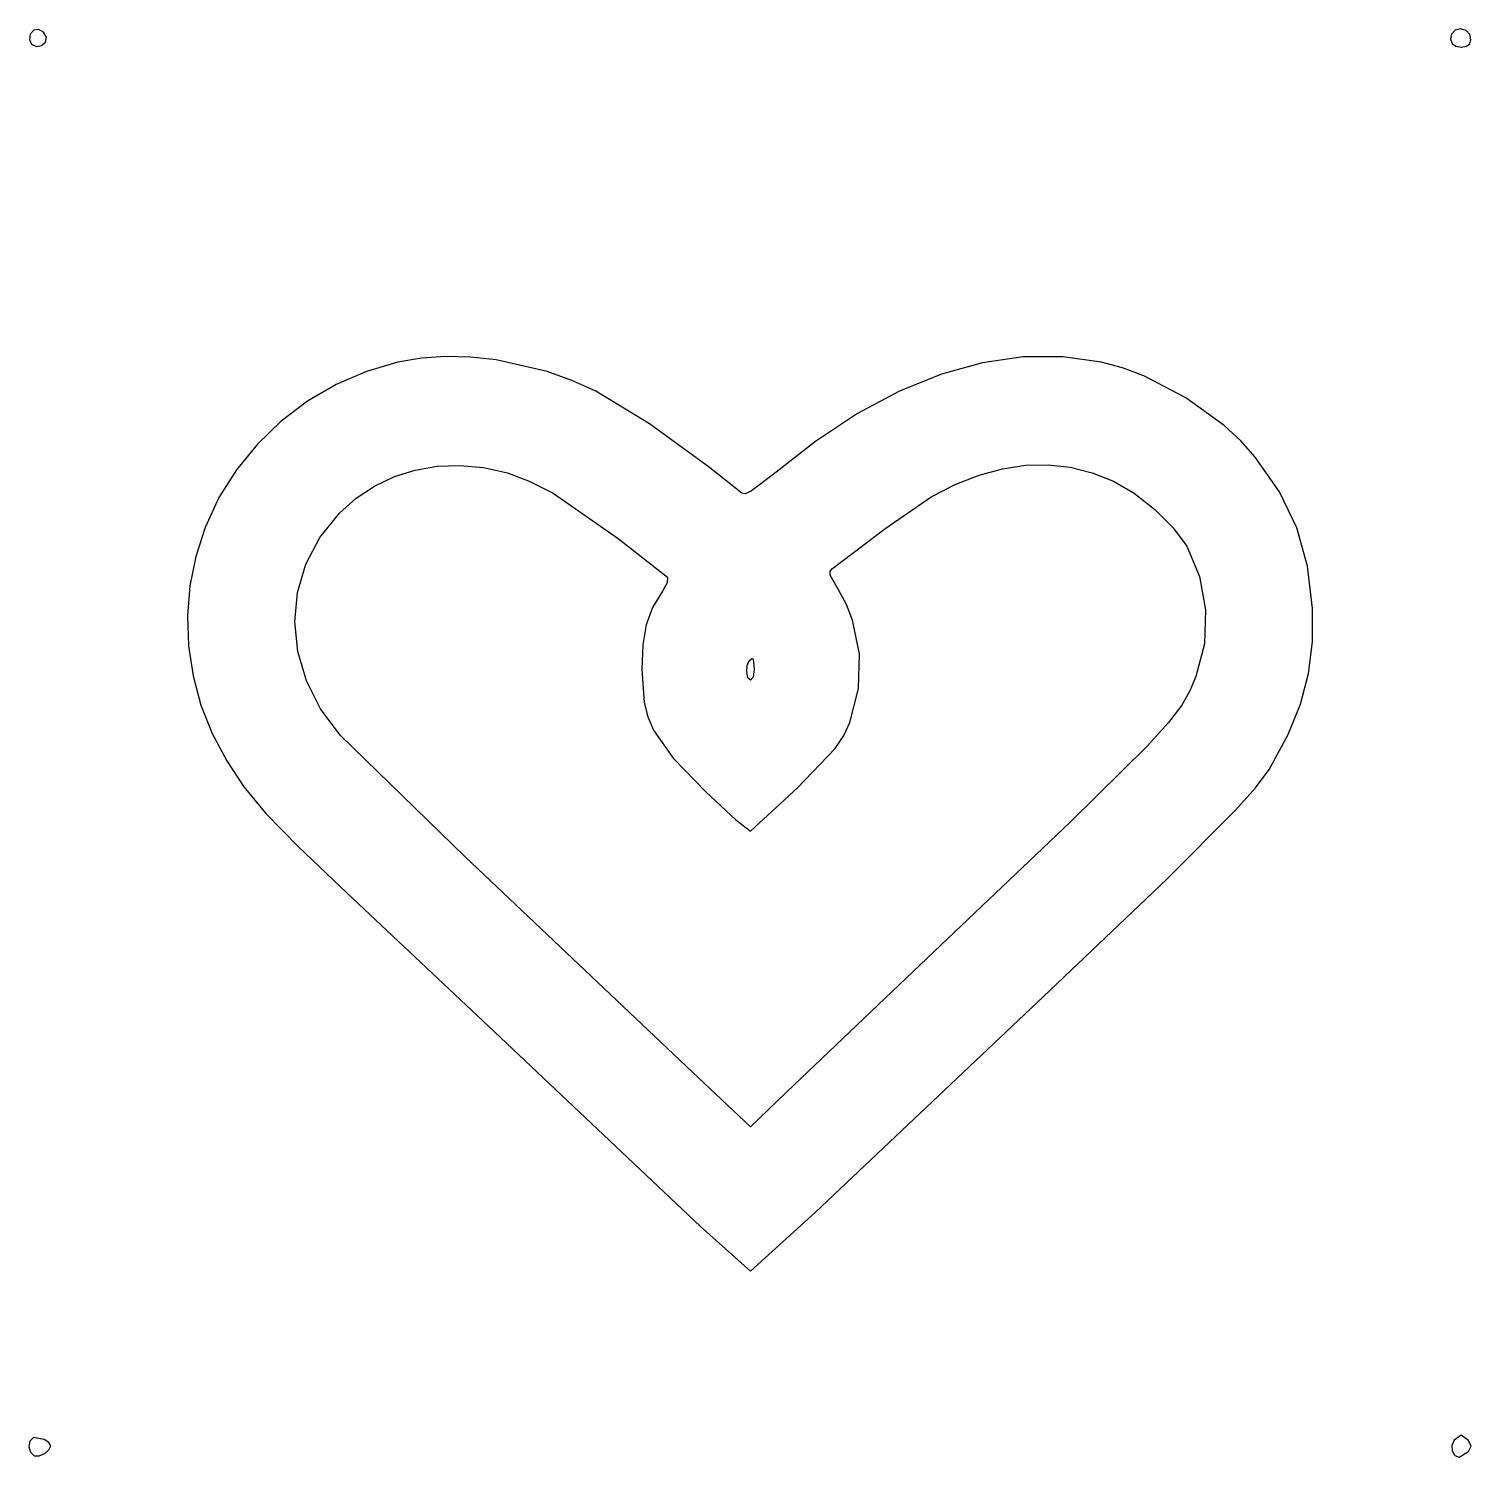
# Model space of a CAD drawing. Extents: x 1 to 104, y -79 to 24.
import ezdxf

# ---------------------------------------------------------------- set-up
doc = ezdxf.new("R2010")
doc.units = 0

msp = doc.modelspace()

# ---------------------------------------------------------------- linework, layer by layer
at = {"layer": 'Layer 1'}
for p, q in [((1.155892, 23.967008), (0.899575, 23.6801)), ((1.521349, 24.010829), (1.155892, 23.967008)), ((1.866961, 23.83637), (1.521349, 24.010829)), ((103.284075, 23.973622), (103.029005, 23.6801)), ((103.680535, 24.063746), (103.284075, 23.973622)), ((104.081957, 23.955432), (103.680535, 24.063746)), ((104.351915, 23.653642), (104.081957, 23.955432)), ((0.899582, 23.6801), (0.85328, 23.293147)), ((0.85328, 23.293147), (1.005415, 22.965726)), ((0.899575, 23.6801), (0.899582, 23.6801)), ((1.005415, 22.965726), (1.353094, 22.802428)), ((1.353094, 22.802428), (1.723098, 22.869815)), ((1.723098, 22.869815), (1.998843, 23.110833)), ((2.063745, 23.468434), (1.866961, 23.83637)), ((1.998843, 23.110833), (2.063745, 23.468434)), ((103.029, 23.6801), (102.965335, 23.312164)), ((102.965335, 23.312164), (103.075302, 23.018643)), ((103.029005, 23.6801), (103.029, 23.6801)), ((103.075302, 23.018643), (103.334097, 22.82434)), ((103.334097, 22.82434), (103.716916, 22.75406)), ((103.716916, 22.75406), (104.102629, 22.816485)), ((104.102629, 22.816485), (104.341994, 22.995492)), ((104.341994, 22.995492), (104.42757, 23.278678)), ((104.42757, 23.278678), (104.351915, 23.653642)), ((27.3314, 0.105733), (25.059038, -0.550143)), ((27.33142, 0.105733), (27.3314, 0.105733)), ((29.011933, 0.390312), (27.33142, 0.105733)), ((30.76438, 0.512112), (29.011933, 0.390312)), ((32.566437, 0.474542), (30.76438, 0.512112)), ((34.39578, 0.281013), (32.566437, 0.474542)), ((38.047025, -0.560278), (34.39578, 0.281013)), ((69.337943, 0.068518), (66.377196, -0.754169)), ((72.248462, 0.48937), (69.337943, 0.068518)), ((75.095729, 0.503425), (72.248462, 0.48937)), ((77.86672, 0.105723), (75.095729, 0.503425)), ((79.392422, -0.308048), (77.86672, 0.105723)), ((25.059038, -0.550143), (22.884346, -1.490033)), ((39.824279, -1.201219), (38.047025, -0.560278)), ((66.377196, -0.754169), (63.379246, -1.973732)), ((80.934245, -0.88274), (79.392422, -0.308048)), ((83.952154, -2.444192), (80.934245, -0.88274)), ((22.884346, -1.490033), (20.835539, -2.690373)), ((41.53952, -1.984477), (39.824279, -1.201219)), ((45.405739, -4.316112), (41.53952, -1.984477)), ((63.379246, -1.973732), (60.357117, -3.585208)), ((20.835539, -2.690373), (18.940832, -4.127598)), ((86.692245, -4.437246), (83.952154, -2.444192)), ((18.940832, -4.127598), (17.22844, -5.778145)), ((60.357117, -3.585208), (57.323834, -5.583637)), ((49.6093, -7.381967), (45.405739, -4.316112)), ((87.886797, -5.551441), (86.692245, -4.437246)), ((17.22844, -5.778145), (15.726578, -7.618448)), ((57.323834, -5.583637), (54.29242, -7.964057)), ((88.92632, -6.720517), (87.886797, -5.551441)), ((90.668843, -9.212169), (88.92632, -6.720517)), ((15.726578, -7.618448), (14.463459, -9.624944)), ((25.653338, -8.791684), (27.069839, -8.114414)), ((27.069839, -8.114414), (28.571607, -7.639922)), ((28.571607, -7.639922), (30.14655, -7.371309)), ((30.14655, -7.371309), (31.782575, -7.311675)), ((31.782575, -7.311675), (33.46759, -7.464121)), ((33.46759, -7.464121), (35.189504, -7.831747)), ((35.189504, -7.831747), (35.18952, -7.831757)), ((35.18952, -7.831757), (36.750558, -8.443605)), ((52.04346, -9.313427), (49.6093, -7.381967)), ((54.29242, -7.964057), (52.741303, -9.144759)), ((67.376714, -8.691334), (69.084671, -8.016131)), ((69.084671, -8.016131), (70.765963, -7.553008)), ((70.765963, -7.553008), (72.419661, -7.302584)), ((72.419661, -7.302584), (74.044837, -7.265481)), ((74.044837, -7.265481), (75.640559, -7.442317)), ((75.640559, -7.442317), (77.205898, -7.833712)), ((77.205898, -7.833712), (78.739924, -8.440287)), ((24.334196, -9.668632), (25.653338, -8.791684)), ((36.750558, -8.443605), (38.47035, -9.313417)), ((38.47035, -9.313417), (43.160083, -12.557865)), ((52.301845, -9.344435), (52.04346, -9.313427)), ((52.741303, -9.144759), (52.301845, -9.344435)), ((65.643024, -9.577997), (67.376714, -8.691334)), ((78.739924, -8.440287), (80.23606, -9.313411)), ((80.23606, -9.313411), (81.719793, -10.484191)), ((91.912795, -11.790626), (90.668843, -9.212169)), ((14.463459, -9.624944), (13.4673, -11.774067)), ((23.124504, -10.742157), (24.334196, -9.668632)), ((62.305975, -11.876563), (65.643024, -9.577997)), ((21.719269, -12.491204), (23.124504, -10.742157)), ((81.719793, -10.484191), (83.029891, -11.8038)), ((13.4673, -11.774067), (12.798609, -13.849185)), ((58.552204, -14.710907), (62.305975, -11.876563)), ((83.029891, -11.8038), (84.005124, -13.123407)), ((92.695382, -14.552628), (91.912795, -11.790626)), ((20.71804, -14.410782), (21.719269, -12.491204)), ((43.160083, -12.557865), (46.69888, -15.345907)), ((84.005124, -13.123407), (84.930751, -15.290094)), ((12.798609, -13.849185), (12.379204, -15.972676)), ((20.120507, -16.450663), (20.71804, -14.410782)), ((46.69888, -15.345907), (46.6625, -15.759319)), ((58.391388, -14.920918), (58.552204, -14.710907)), ((58.396762, -15.200382), (58.391388, -14.920918)), ((58.975537, -16.245487), (58.396762, -15.200382)), ((84.930751, -15.290094), (85.357804, -17.677542)), ((93.05381, -17.594917), (92.695382, -14.552628)), ((12.379204, -15.972676), (12.207845, -18.123454)), ((19.926359, -18.560616), (20.120507, -16.450663)), ((46.328464, -16.351327), (45.628146, -17.517973)), ((46.6625, -15.759319), (46.328464, -16.351327)), ((59.554467, -17.30811), (58.975537, -16.245487)), ((45.628146, -17.517973), (45.170915, -18.759033)), ((60.000382, -18.441115), (59.554467, -17.30811)), ((93.040994, -19.999317), (93.05381, -17.594917)), ((12.207845, -18.123454), (12.283292, -20.280433)), ((20.135287, -20.690411), (19.926359, -18.560616)), ((60.486966, -20.852541), (60.000382, -18.441115)), ((85.357804, -17.677542), (85.273881, -20.129482)), ((45.170915, -18.759033), (44.922044, -20.19853)), ((12.283292, -20.280433), (12.604306, -22.42253)), ((20.746979, -22.78982), (20.135287, -20.690411)), ((44.922044, -20.19853), (44.846804, -21.960487)), ((85.273881, -20.129482), (84.666581, -22.489647)), ((92.752845, -22.264809), (93.040994, -19.999317)), ((52.394069, -22.152279), (52.421354, -21.682644)), ((52.421354, -21.682644), (52.572662, -21.351916)), ((52.572662, -21.351916), (52.749188, -21.197714)), ((52.749188, -21.197714), (52.853781, -21.229546)), ((52.853781, -21.229546), (52.91662, -21.960457)), ((60.422888, -23.348302), (60.486966, -20.852541)), ((12.604306, -22.42253), (13.169645, -24.528657)), ((21.761128, -24.808612), (20.746979, -22.78982)), ((44.846804, -21.960487), (45.02333, -24.353311)), ((52.475924, -22.572305), (52.394069, -22.152279)), ((52.652037, -22.754206), (52.475924, -22.572305)), ((52.84386, -22.516081), (52.652037, -22.754206)), ((52.91662, -21.960457), (52.84386, -22.516081)), ((52.91662, -21.960457), (52.91662, -21.960457)), ((84.666581, -22.489647), (84.238183, -23.511288)), ((92.172001, -24.470771), (92.752845, -22.264809)), ((59.795744, -25.796937), (60.422888, -23.348302)), ((84.238183, -23.511288), (83.650415, -24.53603)), ((13.169645, -24.528657), (13.978069, -26.577732)), ((23.177421, -26.696557), (21.761128, -24.808612)), ((45.02333, -24.353311), (45.286311, -25.370508)), ((83.650415, -24.53603), (82.699258, -25.777813)), ((91.2811, -26.696577), (92.172001, -24.470771)), ((45.286311, -25.370508), (45.703391, -26.339336)), ((59.376131, -26.72587), (59.795744, -25.796937)), ((82.699258, -25.777813), (81.180693, -27.450577)), ((13.978069, -26.577732), (15.02834, -28.548667)), ((32.166658, -35.427744), (23.177421, -26.696557)), ((45.703391, -26.339336), (47.112708, -28.345204)), ((58.740719, -27.652324), (59.376131, -26.72587)), ((89.930892, -29.15971), (91.2811, -26.696577)), ((56.038664, -30.480057), (58.740719, -27.652324)), ((81.180693, -27.450577), (75.625265, -32.944809)), ((15.02834, -28.548667), (16.261132, -30.408603)), ((47.112708, -28.345204), (49.477004, -30.797557)), ((88.941699, -30.472195), (89.930892, -29.15971)), ((16.261132, -30.408603), (17.846148, -32.315668)), ((49.477004, -30.797557), (51.610208, -32.775315)), ((52.652004, -33.602137), (56.038664, -30.480057)), ((87.504163, -32.094114), (88.941699, -30.472195)), ((82.567202, -37.032725), (87.504163, -32.094114)), ((17.846148, -32.315668), (20.185225, -34.713865)), ((51.610208, -32.775315), (52.652004, -33.602137)), ((75.625265, -32.944809), (65.351981, -42.730247)), ((20.185225, -34.713865), (23.6802, -38.047197)), ((48.498021, -50.905857), (32.166658, -35.427744)), ((73.6863, -45.508477), (82.567202, -37.032725)), ((23.6802, -38.047197), (34.2635, -48.021977)), ((65.351981, -42.730247), (55.244881, -52.361067)), ((57.335112, -60.979937), (73.6863, -45.508477)), ((34.2635, -48.021977), (49.063587, -61.998577)), ((52.651971, -54.848147), (48.498021, -50.905857)), ((55.244881, -52.361067), (52.651971, -54.848147)), ((52.652, -65.219877), (57.335112, -60.979937)), ((49.063587, -61.998577), (52.652, -65.219877)), ((0.878088, -77.422499), (0.806981, -77.817307)), ((1.13771, -77.179), (0.878088, -77.422499)), ((1.137707, -77.179003), (1.13771, -77.179)), ((1.898383, -77.301373), (1.137707, -77.179003)), ((2.239033, -77.517587), (1.898383, -77.301373)), ((2.381247, -77.761086), (2.239033, -77.517587)), ((103.214, -77.3642), (103.059798, -77.732962)), ((103.214004, -77.364199), (103.214, -77.3642)), ((103.729938, -77.010319), (103.214004, -77.364199)), ((104.245874, -77.390657), (103.729938, -77.010319)), ((104.444311, -77.787532), (104.245874, -77.390657)), ((0.806981, -77.817307), (0.914468, -78.217077)), ((0.914468, -78.217077), (1.190627, -78.47546)), ((1.190627, -78.47546), (1.555255, -78.486622)), ((1.555255, -78.486622), (1.944686, -78.326632)), ((1.944686, -78.326632), (2.254743, -78.062462)), ((2.254743, -78.062462), (2.381247, -77.761086)), ((103.059798, -77.732962), (103.09163, -78.13149)), ((103.09163, -78.13149), (103.277252, -78.450642)), ((103.277252, -78.450642), (103.584416, -78.58128)), ((103.584416, -78.58128), (104.245874, -78.184406)), ((104.245874, -78.184406), (104.444311, -77.787532))]:
    msp.add_line(p, q, dxfattribs=at)

doc.saveas('drawing.dxf')
